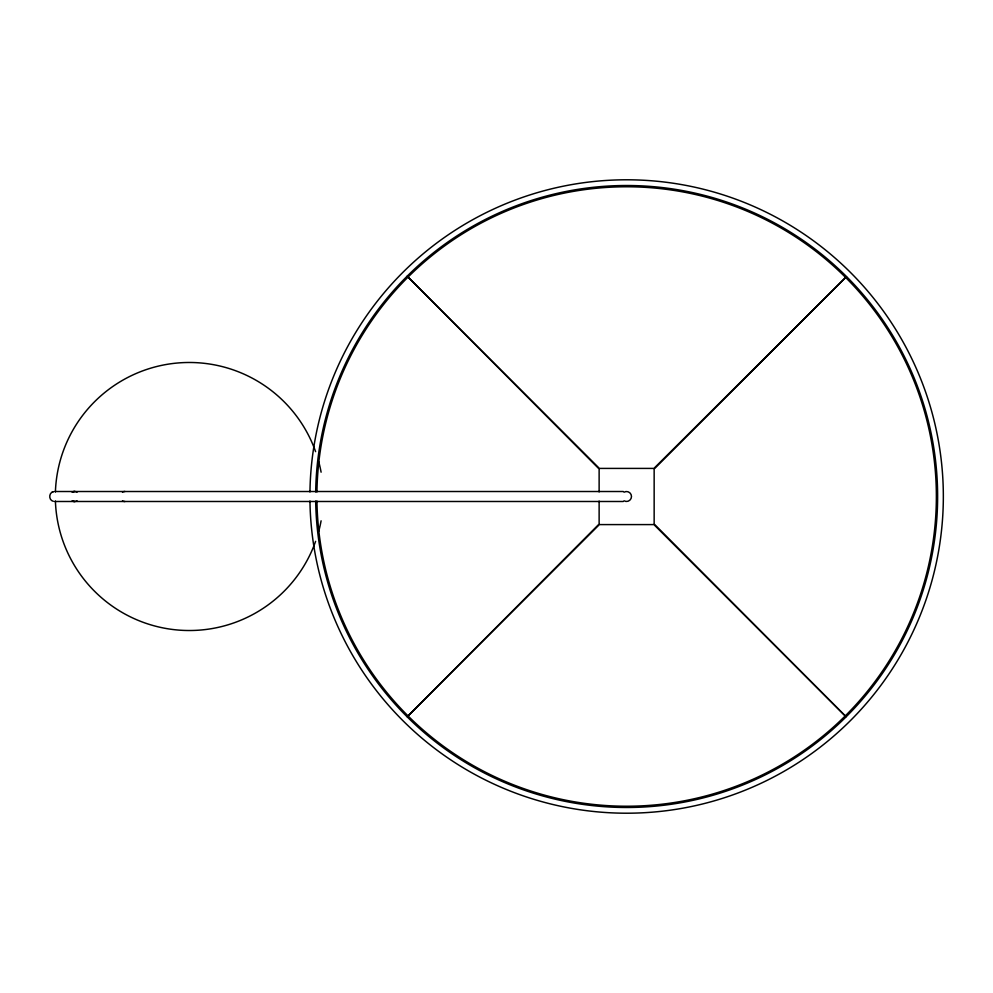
<?xml version="1.0" encoding="UTF-8"?>
<svg xmlns="http://www.w3.org/2000/svg" width="993" height="993" viewBox="0 0 993 993"><rect width="100%" height="100%" fill="white"/><g stroke="black" fill="none" stroke-linecap="round" stroke-linejoin="round"><path stroke-width="1.49" d="M52.157 492.18L53.349 491.684C48.558 492.739 48.545 500.261 53.349 501.316M54.64 491.51L623.343 491.51M54.64 501.49L623.343 501.49M599.127 491.92L599.127 468.981L407.142 276.203L599.362 468.411L653.915 468.411L846.495 276.637L654.151 468.981L654.151 524.019L846.048 716.723L653.915 524.589L599.362 524.589L407.167 716.785L599.127 524.019L599.127 501.08M624.026 492.18A4.99 4.99 0 0 1 631.498 496.5A4.99 4.99 0 0 1 624.026 500.82M77.082 492.18A4.99 4.977 -90 0 0 72.104 492.18A5.015 5.015 0 0 1 74.636 491.485M77.082 500.82A4.99 4.977 -90 0 1 72.104 500.82A5.015 5.015 0 0 0 74.636 501.515M124.969 501.515A5.015 5.015 0 0 1 122.462 500.844M122.462 492.156A5.015 5.015 0 0 1 124.969 491.485M315.687 491.945A310.983 310.983 0 0 1 783.44 227.943A310.983 310.983 0 0 1 783.44 765.057A310.983 310.983 0 0 1 315.687 501.055M309.953 491.969A316.717 316.717 0 0 1 786.295 222.978A316.717 316.717 0 0 1 786.295 770.022A316.717 316.717 0 0 1 309.953 501.031M321.099 520.804A133.993 133.993 0 0 1 318.765 531.181M315.6 541.346A133.993 133.993 0 0 1 55.409 501.043M55.409 491.957A133.993 133.993 0 0 1 315.6 451.654M318.765 461.819A133.993 133.993 0 0 1 321.099 472.196M316.941 491.957A309.729 309.729 0 0 1 782.807 229.023A309.729 309.729 0 0 1 782.807 763.977A309.729 309.729 0 0 1 316.941 501.043"/></g></svg>
